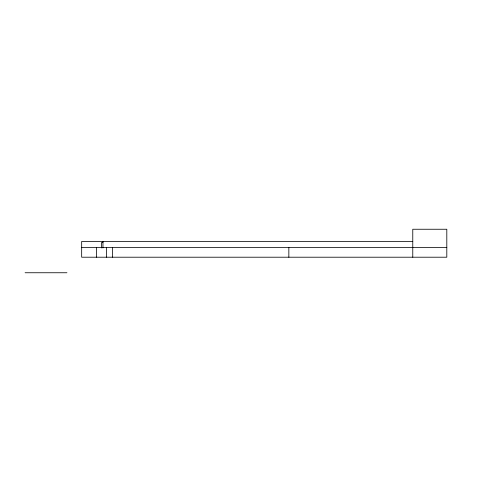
<?xml version="1.0" encoding="UTF-8"?>
<svg xmlns="http://www.w3.org/2000/svg" width="502" height="502" viewBox="0 0 502 502"><rect width="100%" height="100%" fill="white"/><g stroke="black" fill="none" stroke-linecap="round" stroke-linejoin="round"><path stroke-width="0.75" d="M412.769 241.462L81.669 241.462L81.669 257.212L446.805 257.212L446.805 229.251L412.769 229.251L412.769 257.212M102.96 242.554L101.479 242.554L101.479 247.957M81.669 247.505L446.805 247.505M25.1 272.749L66.942 272.749M288.845 247.505L288.845 257.212M112.41 247.505L112.41 257.212M106.493 247.505L106.493 257.212M102.96 241.462L102.96 247.957M96.466 247.505L96.466 257.212"/></g></svg>
